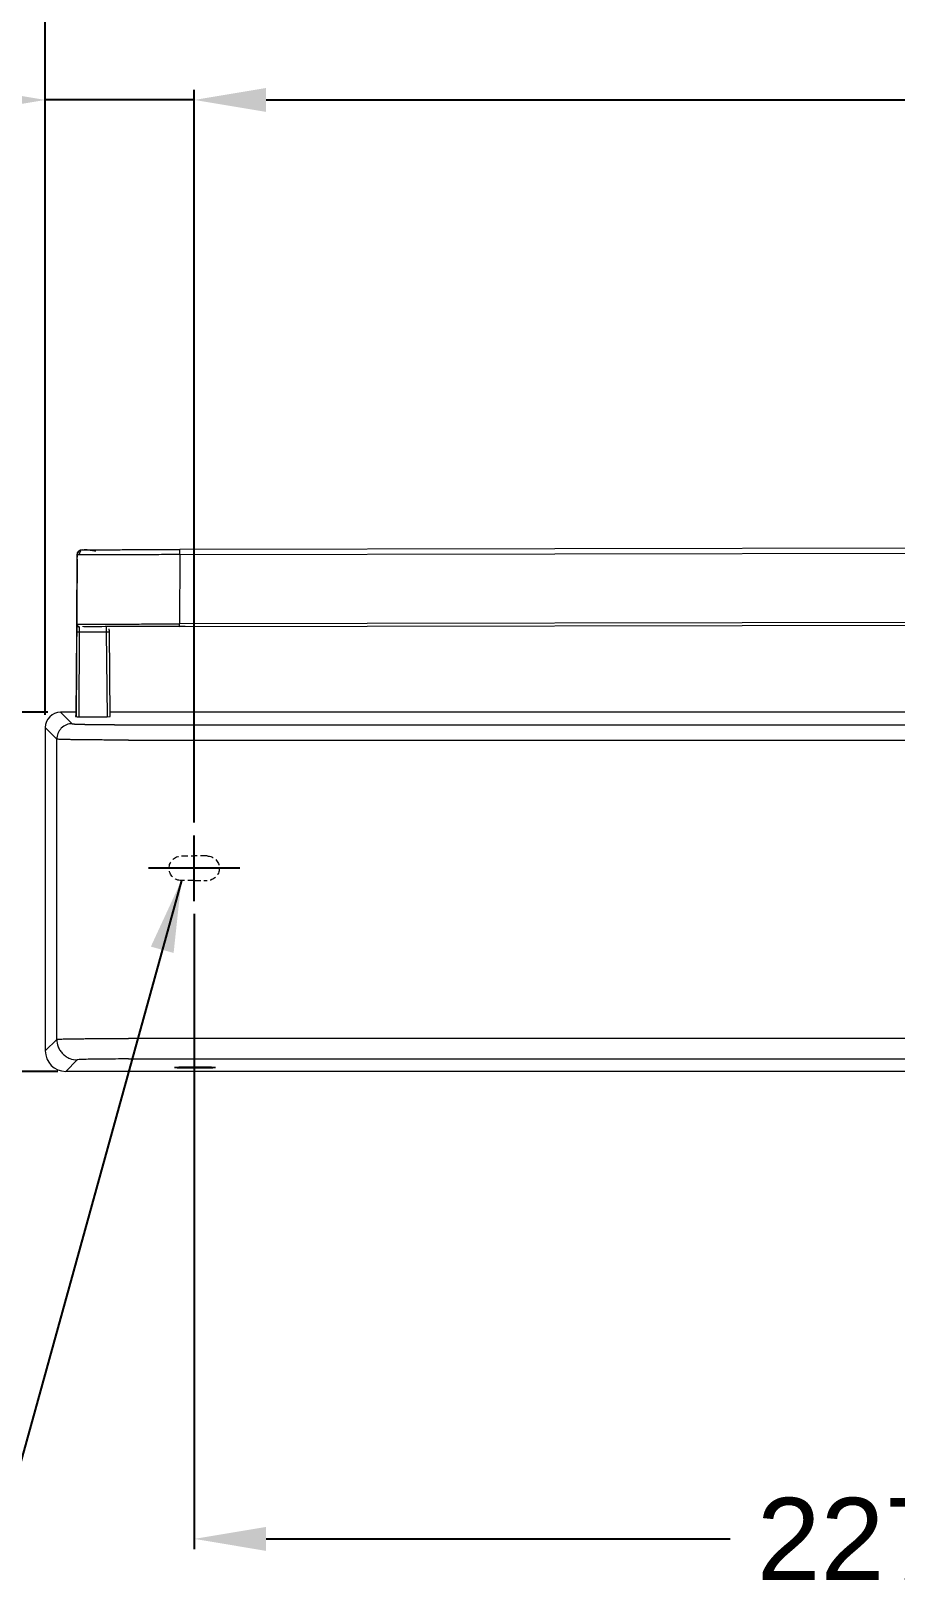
# Model space of a CAD drawing. Header units: millimetres. Extents: x 13235 to 13829, y -4257 to -3417.
# Drawn here: x 13347.8 to 13389.9, y -3982.6 to -3906.6 of the extents above; entities that cross this region are included whole.
import ezdxf

# ---------------------------------------------------------------- set-up
doc = ezdxf.new("R2010")
doc.units = ezdxf.units.MM
doc.header["$LTSCALE"] = 0.1
for name, pattern in [('CENTER2', [28.575, 19.05, -3.175, 3.175, -3.175]), ('HIDDEN2', [4.7625, 3.175, -1.5875]), ('HIDDENX2', [19.05, 12.7, -6.35])]:
    doc.linetypes.add(name, pattern=pattern)
doc.layers.get('0').update_dxf_attribs({"lineweight": 15})
doc.layers.add('DIM', color=3, linetype='Continuous', lineweight=9)
doc.layers.add('HIDDEN', color=8, linetype='HIDDENX2')
doc.styles.add('ARIAL', font='arial.ttf')
doc.dimstyles.new('사본 ISO-25', dxfattribs={"dimtxt": 4, "dimasz": 3.5, "dimexe": 0.5, "dimexo": 0.625, "dimgap": 1.5, "dimtad": 1, "dimtih": 1, "dimtoh": 1, "dimdec": 1, "dimlfac": 4, "dimdsep": 46, "dimtxsty": 'ARIAL', "dimcen": 0, "dimclrd": 3, "dimclre": 3, "dimclrt": 3, "dimadec": 1, "dimazin": 0, "dimtfac": 1, "dimtdec": 1, "dimtmove": 0, "dimatfit": 3, "dimfxl": 1.25, "dimtfill": 1, "dimarcsym": 0})

# ---------------------------------------------------------------- blocks, each defined once
blk = doc.blocks.new('*D92')
at = {"layer": 'Defpoints', "color": 0, "transparency": 16777216}
for p in [(13476.948, -3897.53), (13476.948, -3930.422), (13348.468, -3940.48)]:
    blk.add_point(p, dxfattribs=at)
at = {"layer": 'DIM', "color": 3, "lineweight": -2, "transparency": 16777216}
for p, q in [((13348.468, -3939.855), (13348.468, -3897.03)), ((13351.968, -3897.53), (13406.798, -3897.53)), ((13473.448, -3897.53), (13418.619, -3897.53)), ((13476.948, -3929.797), (13476.948, -3897.03))]:
    blk.add_line(p, q, dxfattribs=at)
at = {"layer": 'DIM', "color": 3, "transparency": 16777216}
for points in [[(13351.968, -3896.947), (13351.968, -3898.113), (13348.468, -3897.53)], [(13473.448, -3896.947), (13473.448, -3898.113), (13476.948, -3897.53)]]:
    blk.add_solid(points, dxfattribs=at)
at = {"layer": 'DIM', "color": 3, "transparency": 16777216, "insert": (13412.708, -3897.53), "char_height": 4, "attachment_point": 5, "style": 'ARIAL', "bg_fill": 3, "box_fill_scale": 1.1, "bg_fill_color": 256, "bg_fill_true_color": 13158600, "bg_fill_transparency": 0}
blk.add_mtext('514', dxfattribs=at)
blk = doc.blocks.new('*D93')
at = {"layer": 'Defpoints', "color": 0, "transparency": 16777216}
for p in [(13472.74, -3909.901), (13472.74, -3940.735), (13355.727, -3945.735)]:
    blk.add_point(p, dxfattribs=at)
at = {"layer": 'DIM', "color": 3, "lineweight": -2, "transparency": 16777216}
for p, q in [((13355.727, -3945.11), (13355.727, -3909.401)), ((13472.74, -3940.11), (13472.74, -3909.401)), ((13359.227, -3909.901), (13408.231, -3909.901)), ((13469.24, -3909.901), (13420.237, -3909.901))]:
    blk.add_line(p, q, dxfattribs=at)
at = {"layer": 'DIM', "color": 3, "transparency": 16777216}
for points in [[(13359.227, -3909.318), (13359.227, -3910.484), (13355.727, -3909.901)], [(13469.24, -3909.318), (13469.24, -3910.484), (13472.74, -3909.901)]]:
    blk.add_solid(points, dxfattribs=at)
at = {"layer": 'DIM', "color": 3, "transparency": 16777216, "insert": (13414.234, -3909.901), "char_height": 4, "attachment_point": 5, "style": 'ARIAL', "bg_fill": 3, "box_fill_scale": 1.1, "bg_fill_color": 256, "bg_fill_true_color": 13158600, "bg_fill_transparency": 0}
blk.add_mtext('468', dxfattribs=at)
blk = doc.blocks.new('*D99')
at = {"layer": 'Defpoints', "color": 0, "transparency": 16777216}
for p in [(13355.727, -3948.933), (13412.66, -3950.121), (13355.727, -3980.008)]:
    blk.add_point(p, dxfattribs=at)
at = {"layer": 'DIM', "color": 3, "lineweight": -2, "transparency": 16777216}
for p, q in [((13355.727, -3949.558), (13355.727, -3980.508)), ((13412.66, -3950.746), (13412.66, -3980.508)), ((13359.227, -3980.008), (13381.846, -3980.008)), ((13409.16, -3980.008), (13398.412, -3980.008))]:
    blk.add_line(p, q, dxfattribs=at)
at = {"layer": 'DIM', "color": 3, "transparency": 16777216}
for points in [[(13359.227, -3979.425), (13359.227, -3980.592), (13355.727, -3980.008)], [(13409.16, -3979.425), (13409.16, -3980.592), (13412.66, -3980.008)]]:
    blk.add_solid(points, dxfattribs=at)
at = {"layer": 'DIM', "color": 3, "transparency": 16777216, "insert": (13390.129, -3980.008), "char_height": 4, "attachment_point": 5, "style": 'ARIAL', "bg_fill": 3, "box_fill_scale": 1.1, "bg_fill_color": 256, "bg_fill_true_color": 13158600, "bg_fill_transparency": 0}
blk.add_mtext('227.7', dxfattribs=at)
blk = doc.blocks.new('*D100')
at = {"layer": 'Defpoints', "color": 0, "transparency": 16777216}
for p in [(13323.937, -3939.731), (13349.218, -3939.731), (13349.714, -3957.231)]:
    blk.add_point(p, dxfattribs=at)
at = {"layer": 'DIM', "color": 3, "lineweight": -2, "transparency": 16777216}
for p, q in [((13323.937, -3936.231), (13323.937, -3932.731)), ((13348.593, -3939.731), (13323.437, -3939.731)), ((13323.937, -3939.731), (13323.937, -3943.231)), ((13323.937, -3943.231), (13323.937, -3944.938)), ((13323.937, -3953.731), (13323.937, -3952.023)), ((13323.937, -3957.231), (13323.937, -3953.731)), ((13349.089, -3957.231), (13323.437, -3957.231)), ((13323.937, -3960.731), (13323.937, -3964.231))]:
    blk.add_line(p, q, dxfattribs=at)
at = {"layer": 'DIM', "color": 3, "transparency": 16777216}
for points in [[(13323.354, -3936.231), (13324.521, -3936.231), (13323.937, -3939.731)], [(13323.354, -3960.731), (13324.521, -3960.731), (13323.937, -3957.231)]]:
    blk.add_solid(points, dxfattribs=at)
at = {"layer": 'DIM', "color": 3, "transparency": 16777216, "insert": (13323.937, -3948.481), "char_height": 4, "attachment_point": 5, "style": 'ARIAL', "bg_fill": 3, "box_fill_scale": 1.1, "bg_fill_color": 256, "bg_fill_true_color": 13158600, "bg_fill_transparency": 0}
blk.add_mtext('70', dxfattribs=at)
blk = doc.blocks.new('*D107')
at = {"layer": 'Defpoints', "color": 0, "transparency": 16777216}
for p in [(13348.468, -3909.901), (13348.468, -3940.48), (13355.727, -3945.735)]:
    blk.add_point(p, dxfattribs=at)
at = {"layer": 'DIM', "color": 3, "lineweight": -2, "transparency": 16777216}
for p, q in [((13348.468, -3939.855), (13348.468, -3909.401)), ((13355.727, -3945.11), (13355.727, -3909.401)), ((13344.968, -3909.901), (13341.468, -3909.901)), ((13355.727, -3909.901), (13348.468, -3909.901)), ((13359.227, -3909.901), (13362.727, -3909.901))]:
    blk.add_line(p, q, dxfattribs=at)
at = {"layer": 'DIM', "color": 3, "transparency": 16777216}
for points in [[(13344.968, -3909.318), (13344.968, -3910.484), (13348.468, -3909.901)], [(13359.227, -3909.318), (13359.227, -3910.484), (13355.727, -3909.901)]]:
    blk.add_solid(points, dxfattribs=at)
at = {"layer": 'DIM', "color": 3, "transparency": 16777216, "insert": (13337.065, -3909.901), "char_height": 4, "attachment_point": 5, "style": 'ARIAL', "bg_fill": 3, "box_fill_scale": 1.1, "bg_fill_color": 256, "bg_fill_true_color": 13158600, "bg_fill_transparency": 0}
blk.add_mtext('29', dxfattribs=at)

msp = doc.modelspace()

# ---------------------------------------------------------------- linework, layer by layer
at = {"linetype": 'Continuous', "lineweight": 18}
for p, q in [((13350.275, -3931.816), (13350.275, -3931.816)), ((13350.275, -3931.816), (13350.275, -3931.816)), ((13429.84, -3931.66), (13355.025, -3931.806)), ((13350.003, -3935.44), (13350.026, -3932.064)), ((13350.026, -3932.064), (13350.026, -3932.064)), ((13350.026, -3932.064), (13350.026, -3932.064)), ((13350.007, -3934.766), (13349.972, -3939.948)), ((13350.003, -3935.44), (13350.003, -3935.44)), ((13350.128, -3935.566), (13350.128, -3935.566)), ((13350.128, -3935.566), (13350.128, -3935.566)), ((13350.324, -3935.566), (13350.324, -3935.54)), ((13351.073, -3935.564), (13350.502, -3935.565)), ((13355.003, -3935.556), (13355.002, -3935.43)), ((13355.003, -3935.556), (13428.325, -3935.413)), ((13349.972, -3939.948), (13350, -3935.809)), ((13351.576, -3935.805), (13351.62, -3939.947)), ((13349.975, -3939.731), (13349.218, -3939.731)), ((13349.975, -3939.731), (13349.218, -3939.731)), ((13349.935, -3939.886), (13349.935, -3939.946)), ((13349.935, -3939.886), (13349.935, -3939.946)), ((13350.085, -3939.949), (13351.485, -3939.949)), ((13350.085, -3939.949), (13351.485, -3939.949)), ((13422.665, -3939.731), (13351.618, -3939.731)), ((13422.665, -3939.731), (13351.618, -3939.731)), ((13351.635, -3939.946), (13351.635, -3939.886)), ((13351.635, -3939.946), (13351.635, -3939.886)), ((13348.468, -3940.48), (13348.468, -3956.231)), ((13348.468, -3940.48), (13348.468, -3956.231))]:
    msp.add_line(p, q, dxfattribs=at)
at = {"linetype": 'Continuous', "lineweight": 13}
for p, q in [((13355.025, -3932.054), (13355.025, -3931.806)), ((13355.025, -3932.054), (13355.002, -3935.43)), ((13355.025, -3932.054), (13429.738, -3931.908)), ((13350.003, -3935.44), (13350.003, -3935.44)), ((13428.389, -3935.287), (13355.002, -3935.43)), ((13350.125, -3935.812), (13350.097, -3939.949)), ((13350.125, -3935.812), (13351.451, -3935.809)), ((13351.495, -3939.949), (13351.451, -3935.809)), ((13349.218, -3939.731), (13349.78, -3940.292)), ((13349.218, -3939.731), (13349.78, -3940.292)), ((13349.03, -3941.042), (13348.468, -3940.48)), ((13349.03, -3941.042), (13348.468, -3940.48)), ((13352.53, -3940.339), (13423.274, -3940.339)), ((13352.53, -3940.339), (13423.274, -3940.339)), ((13349.03, -3955.669), (13349.03, -3941.042)), ((13349.03, -3955.669), (13349.03, -3941.042)), ((13352.53, -3941.089), (13423.274, -3941.09)), ((13352.53, -3941.089), (13423.274, -3941.09)), ((13348.468, -3956.231), (13349.03, -3955.669)), ((13348.468, -3956.231), (13349.03, -3955.669)), ((13472.889, -3955.626), (13352.53, -3955.626)), ((13472.889, -3955.626), (13352.53, -3955.626)), ((13350.03, -3956.669), (13349.468, -3957.231)), ((13350.03, -3956.669), (13349.468, -3957.231)), ((13352.53, -3956.626), (13472.889, -3956.626)), ((13437.776, -3957.231), (13349.468, -3957.231)), ((13355.769, -3957.025), (13355.769, -3957.06)), ((13355.769, -3957.025), (13355.769, -3957.06))]:
    msp.add_line(p, q, dxfattribs=at)
at = {"color": 8, "linetype": 'HIDDEN2', "lineweight": 18, "extrusion": (0, 0, -1)}
for p, q in [((13355.102, -3946.735), (13355.727, -3946.735)), ((13356.352, -3946.735), (13355.727, -3946.735)), ((13355.727, -3947.933), (13355.102, -3947.933)), ((13355.727, -3947.933), (13356.352, -3947.933))]:
    msp.add_line(p, q, dxfattribs=at)
at = {"linetype": 'Continuous', "lineweight": 13}
for centre, radius, start, end in [((13350.276, -3932.066), 0.25, 90.11287, 179.61183), ((13350.128, -3935.441), 0.125, 179.61184, 270.10999)]:
    msp.add_arc(centre, radius, start, end, dxfattribs=at)
at = {"linetype": 'Continuous', "lineweight": 18, "extrusion": (0, 0, -1)}
for centre, radius, start, end in [((-13350.276, -3932.066), 0.25, 0.38818, 89.88831), ((-13350.276, -3932.066), 0.25, 0.38866, 68.06569), ((-13350.128, -3935.441), 0.125, 269.88802, 0.38818)]:
    msp.add_arc(centre, radius, start, end, dxfattribs=at)
at = {"linetype": 'Continuous', "lineweight": 13, "extrusion": (0, 0, -1)}
msp.add_arc((-13350.128, -3935.441), 0.125, 269.88813, 0.38818, dxfattribs=at)
at = {"color": 8, "linetype": 'HIDDEN2', "lineweight": 18, "extrusion": (0, 0, -1)}
for centre, start, end in [((-13355.102, -3947.334), 0, 90), ((-13356.352, -3947.334), 90, 180), ((-13355.102, -3947.334), 270, 0), ((-13356.352, -3947.334), 180, 270)]:
    msp.add_arc(centre, 0.599, start, end, dxfattribs=at)
at = {"linetype": 'Continuous', "lineweight": 18}
for centre, major_axis, ratio, start_param, end_param in [((13350.125, -3935.809), (-0.125, 0.001), 0.017452, 0, 1.570907), ((13349.219, -3940.481), (0.53, -0.53), 0.999695, 2.356347, 3.926839), ((13349.219, -3940.481), (0.53, -0.53), 0.999695, 2.356347, 3.926839), ((13350.21, -3939.886), (0.275, 0), 0.017455, 2.615257, 3.141356), ((13350.21, -3939.886), (0.275, 0), 0.017455, 2.615257, 3.141356), ((13350.085, -3939.946), (0.15, 0), 0.017455, 3.141505, 4.712386), ((13350.085, -3939.946), (0.15, 0), 0.017455, 3.141505, 4.712386), ((13351.485, -3939.946), (0.15, 0), 0.017455, 4.712472, 6.283185), ((13351.485, -3939.946), (0.15, 0), 0.017455, 4.712472, 6.283185), ((13351.36, -3939.886), (0.275, 0), 0.017455, 0.000231, 0.340399), ((13351.36, -3939.886), (0.275, 0), 0.017455, 0.000231, 0.340399)]:
    msp.add_ellipse(centre, major_axis=major_axis, ratio=ratio, start_param=start_param, end_param=end_param, dxfattribs=at)
at = {"linetype": 'Continuous', "lineweight": 13}
for centre, major_axis, ratio, start_param, end_param in [((13351.451, -3935.807), (-0.125, -0.001), 0.017452, 1.570644, 3.141441), ((13349.469, -3956.23), (0.707, 0.707), 0.999695, 2.356347, 3.926839), ((13349.469, -3956.23), (0.707, 0.707), 0.999695, 2.356347, 3.926839), ((13355.769, -3957.043), (1, 0), 0.017452, 1.570796, 4.712389), ((13355.769, -3957.043), (1, 0), 0.017452, 1.570796, 4.712389), ((13355.769, -3957.043), (1, 0), 0.017452, 4.712389, 7.853982), ((13355.769, -3957.043), (1, 0), 0.017452, 4.712389, 7.853982)]:
    msp.add_ellipse(centre, major_axis=major_axis, ratio=ratio, start_param=start_param, end_param=end_param, dxfattribs=at)
at = {"linetype": 'Continuous', "lineweight": 18}
for points, degree, knots in [([(13350.275, -3931.816), (13350.275, -3931.816), (13350.33, -3931.816), (13350.584, -3931.815), (13351.025, -3931.814), (13351.642, -3931.813), (13352.402, -3931.811), (13353.254, -3931.81), (13354.139, -3931.808), (13354.736, -3931.807), (13355.025, -3931.806)], 3, [0, 0, 0, 0, 0.116344, 0.239925, 0.368608, 0.5, 0.631392, 0.760075, 0.883656, 1, 1, 1, 1]), ([(13350.024, -3932.279), (13350.024, -3932.341), (13350.023, -3932.504), (13350.02, -3932.84), (13350.017, -3933.271), (13350.014, -3933.755), (13350.011, -3934.26), (13350.008, -3934.6), (13350.007, -3934.766)], 3, [0, 0, 0, 0, 0.151846, 0.328286, 0.504708, 0.67756, 0.843699, 1, 1, 1, 1]), ([(13350.026, -3932.064), (13350.026, -3932.064), (13350.025, -3932.089), (13350.025, -3932.153), (13350.025, -3932.184)], 3, [0, 0, 0, 0, 0.611731, 1, 1, 1, 1]), ([(13350.195, -3931.887), (13350.183, -3931.899), (13350.162, -3931.926), (13350.138, -3931.97), (13350.125, -3932.017), (13350.122, -3932.048), (13350.122, -3932.063)], 3, [0, 0, 0, 0, 0.262513, 0.51971, 0.766776, 1, 1, 1, 1]), ([(13350, -3935.809), (13350, -3935.762), (13350.001, -3935.691), (13350.002, -3935.605), (13350.002, -3935.546), (13350.002, -3935.498), (13350.002, -3935.464), (13350.003, -3935.444), (13350.003, -3935.44), (13350.003, -3935.44)], 3, [0, 0, 0, 0, 0.23983, 0.368533, 0.499848, 0.631203, 0.760019, 0.883987, 1, 1, 1, 1]), ([(13350.003, -3935.44), (13350.003, -3935.44), (13350.012, -3935.44), (13350.047, -3935.44), (13350.073, -3935.44), (13350.141, -3935.44), (13350.183, -3935.439), (13350.283, -3935.439), (13350.34, -3935.439), (13350.468, -3935.439), (13350.54, -3935.439), (13350.695, -3935.438), (13350.778, -3935.438), (13350.957, -3935.438), (13351.052, -3935.438), (13351.253, -3935.437), (13351.358, -3935.437), (13351.576, -3935.437), (13351.692, -3935.436), (13351.933, -3935.436), (13352.06, -3935.436), (13352.323, -3935.435), (13352.46, -3935.435), (13352.743, -3935.434), (13352.889, -3935.434), (13353.19, -3935.433), (13353.345, -3935.433), (13353.661, -3935.433), (13353.823, -3935.432), (13354.152, -3935.432), (13354.32, -3935.431), (13354.658, -3935.431), (13354.83, -3935.431), (13355.002, -3935.43)], 3, [0, 0, 0, 0, 0.0625, 0.0625, 0.125, 0.125, 0.1875, 0.1875, 0.25, 0.25, 0.3125, 0.3125, 0.375, 0.375, 0.4375, 0.4375, 0.5, 0.5, 0.5625, 0.5625, 0.625, 0.625, 0.6875, 0.6875, 0.75, 0.75, 0.8125, 0.8125, 0.875, 0.875, 0.9375, 0.9375, 1, 1, 1, 1]), ([(13350.027, -3935.439), (13350.027, -3935.447), (13350.028, -3935.463), (13350.034, -3935.486), (13350.046, -3935.509), (13350.057, -3935.523), (13350.063, -3935.529)], 3, [0, 0, 0, 0, 0.23245, 0.479316, 0.736823, 1, 1, 1, 1]), ([(13350.129, -3935.585), (13350.121, -3935.585), (13350.105, -3935.584), (13350.081, -3935.577), (13350.059, -3935.567), (13350.045, -3935.556), (13350.039, -3935.551)], 3, [0, 0, 0, 0, 0.232483, 0.479356, 0.736849, 1, 1, 1, 1]), ([(13355.003, -3935.556), (13354.707, -3935.557), (13354.095, -3935.558), (13353.186, -3935.56), (13352.311, -3935.562), (13351.531, -3935.563), (13350.898, -3935.564), (13350.531, -3935.565), (13350.379, -3935.565), (13350.341, -3935.566)], 3, [0, 0, 0, 0, 0.142774, 0.29554, 0.45463, 0.616475, 0.778321, 0.937411, 1, 1, 1, 1]), ([(13355.292, -3935.556), (13355.219, -3935.556), (13355.123, -3935.556), (13355.026, -3935.556), (13355.003, -3935.556)], 3, [0, 0, 0, 0, 0.757573, 1, 1, 1, 1]), ([(13351.574, -3935.665), (13351.574, -3935.676), (13351.575, -3935.721), (13351.575, -3935.769), (13351.576, -3935.805)], 3, [0, 0, 0, 0, 0.247621, 1, 1, 1, 1]), ([(13349.78, -3940.292), (13349.778, -3940.296), (13349.849, -3940.302), (13349.876, -3940.304), (13349.91, -3940.306), (13349.956, -3940.309), (13349.986, -3940.31), (13350.06, -3940.313), (13350.108, -3940.314), (13350.175, -3940.316), (13350.257, -3940.318), (13350.327, -3940.32), (13350.398, -3940.322), (13350.45, -3940.323), (13350.495, -3940.324), (13350.542, -3940.325), (13350.637, -3940.327), (13350.69, -3940.327), (13350.741, -3940.328), (13350.807, -3940.329), (13350.907, -3940.33), (13351.024, -3940.331), (13351.141, -3940.333), (13351.254, -3940.334), (13351.344, -3940.335), (13351.426, -3940.335), (13351.507, -3940.336), (13351.589, -3940.337), (13351.709, -3940.337), (13351.84, -3940.338), (13351.946, -3940.338), (13352.077, -3940.339), (13352.335, -3940.34), (13352.53, -3940.339)], 2, [0, 0, 0, 0.125, 0.1875, 0.1875, 0.25, 0.25, 0.285714, 0.321429, 0.321429, 0.375, 0.375, 0.425, 0.425, 0.4625, 0.4625, 0.5, 0.535714, 0.535714, 0.571429, 0.571429, 0.625, 0.625, 0.675, 0.675, 0.7125, 0.7125, 0.75, 0.75, 0.8125, 0.8125, 0.875, 0.875, 1, 1, 1]), ([(13349.78, -3940.292), (13349.778, -3940.296), (13349.849, -3940.302), (13349.876, -3940.304), (13349.91, -3940.306), (13349.956, -3940.309), (13349.986, -3940.31), (13350.06, -3940.313), (13350.108, -3940.314), (13350.175, -3940.316), (13350.257, -3940.318), (13350.327, -3940.32), (13350.398, -3940.322), (13350.45, -3940.323), (13350.495, -3940.324), (13350.542, -3940.325), (13350.637, -3940.327), (13350.69, -3940.327), (13350.741, -3940.328), (13350.807, -3940.329), (13350.907, -3940.33), (13351.024, -3940.331), (13351.141, -3940.333), (13351.254, -3940.334), (13351.344, -3940.335), (13351.426, -3940.335), (13351.507, -3940.336), (13351.589, -3940.337), (13351.709, -3940.337), (13351.84, -3940.338), (13351.946, -3940.338), (13352.077, -3940.339), (13352.335, -3940.34), (13352.53, -3940.339)], 2, [0, 0, 0, 0.125, 0.1875, 0.1875, 0.25, 0.25, 0.285714, 0.321429, 0.321429, 0.375, 0.375, 0.425, 0.425, 0.4625, 0.4625, 0.5, 0.535714, 0.535714, 0.571429, 0.571429, 0.625, 0.625, 0.675, 0.675, 0.7125, 0.7125, 0.75, 0.75, 0.8125, 0.8125, 0.875, 0.875, 1, 1, 1])]:
    msp.add_open_spline(points, degree=degree, knots=knots, dxfattribs=at)
for points in [[(13350.926, -3931.886), (13350.462, -3931.814), (13350.368, -3931.815)], [(13350.184, -3931.833), (13350.152, -3931.847), (13350.168, -3931.867)]]:
    msp.add_open_spline(points, degree=2, dxfattribs=at)
at = {"linetype": 'Continuous', "lineweight": 13}
for points, knots in [([(13355.025, -3932.054), (13354.853, -3932.054), (13354.681, -3932.055), (13354.342, -3932.055), (13354.175, -3932.055), (13353.846, -3932.056), (13353.684, -3932.056), (13353.368, -3932.057), (13353.213, -3932.057), (13352.912, -3932.058), (13352.766, -3932.058), (13352.483, -3932.058), (13352.346, -3932.059), (13352.083, -3932.059), (13351.956, -3932.059), (13351.715, -3932.06), (13351.599, -3932.06), (13351.381, -3932.06), (13351.275, -3932.061), (13351.075, -3932.061), (13350.98, -3932.061), (13350.801, -3932.062), (13350.717, -3932.062), (13350.562, -3932.062), (13350.491, -3932.062), (13350.363, -3932.063), (13350.305, -3932.063), (13350.206, -3932.063), (13350.164, -3932.063), (13350.096, -3932.063), (13350.069, -3932.064), (13350.034, -3932.064), (13350.026, -3932.064), (13350.026, -3932.064)], [0, 0, 0, 0, 0.0625, 0.0625, 0.125, 0.125, 0.1875, 0.1875, 0.25, 0.25, 0.3125, 0.3125, 0.375, 0.375, 0.4375, 0.4375, 0.5, 0.5, 0.5625, 0.5625, 0.625, 0.625, 0.6875, 0.6875, 0.75, 0.75, 0.8125, 0.8125, 0.875, 0.875, 0.9375, 0.9375, 1, 1, 1, 1]), ([(13350.128, -3935.566), (13350.128, -3935.566), (13350.128, -3935.566), (13350.128, -3935.566), (13350.128, -3935.566), (13350.128, -3935.566), (13350.128, -3935.567), (13350.128, -3935.567), (13350.128, -3935.567), (13350.128, -3935.568), (13350.128, -3935.568), (13350.128, -3935.569), (13350.128, -3935.57), (13350.128, -3935.571), (13350.128, -3935.571), (13350.128, -3935.572), (13350.128, -3935.573), (13350.128, -3935.574), (13350.128, -3935.576), (13350.128, -3935.577), (13350.128, -3935.578), (13350.128, -3935.58), (13350.128, -3935.581), (13350.128, -3935.583), (13350.128, -3935.585), (13350.128, -3935.586), (13350.128, -3935.588), (13350.128, -3935.59), (13350.128, -3935.592), (13350.128, -3935.595), (13350.127, -3935.597), (13350.127, -3935.599), (13350.127, -3935.602), (13350.127, -3935.604), (13350.127, -3935.607), (13350.127, -3935.61), (13350.127, -3935.613), (13350.127, -3935.616), (13350.127, -3935.619), (13350.127, -3935.622), (13350.127, -3935.625), (13350.127, -3935.629), (13350.127, -3935.632), (13350.127, -3935.636), (13350.127, -3935.64), (13350.127, -3935.644), (13350.127, -3935.648), (13350.127, -3935.652), (13350.127, -3935.656), (13350.127, -3935.66), (13350.127, -3935.665), (13350.127, -3935.669), (13350.127, -3935.674), (13350.127, -3935.679), (13350.127, -3935.683), (13350.126, -3935.688), (13350.126, -3935.693), (13350.126, -3935.699), (13350.126, -3935.704), (13350.126, -3935.709), (13350.126, -3935.714), (13350.126, -3935.72), (13350.126, -3935.726), (13350.126, -3935.731), (13350.126, -3935.737), (13350.126, -3935.743), (13350.126, -3935.749), (13350.126, -3935.755), (13350.126, -3935.761), (13350.126, -3935.767), (13350.126, -3935.773), (13350.126, -3935.779), (13350.125, -3935.786), (13350.125, -3935.792), (13350.125, -3935.799), (13350.125, -3935.805), (13350.125, -3935.809), (13350.125, -3935.812)], [0, 0, 0, 0, 0.009842, 0.019778, 0.029809, 0.039934, 0.050153, 0.060467, 0.070875, 0.081377, 0.091974, 0.102665, 0.11345, 0.12433, 0.135304, 0.146373, 0.157536, 0.168793, 0.180144, 0.19159, 0.203131, 0.214765, 0.226494, 0.238318, 0.250236, 0.262248, 0.274354, 0.286555, 0.29885, 0.31124, 0.323724, 0.336302, 0.348975, 0.361742, 0.374603, 0.387559, 0.400609, 0.413754, 0.426993, 0.440326, 0.453754, 0.467276, 0.480892, 0.494603, 0.508408, 0.522307, 0.536301, 0.550389, 0.564572, 0.578849, 0.59322, 0.607686, 0.622246, 0.636901, 0.651649, 0.666493, 0.68143, 0.696462, 0.711588, 0.726809, 0.742124, 0.757534, 0.773037, 0.788636, 0.804328, 0.820115, 0.835996, 0.851972, 0.868042, 0.884207, 0.900465, 0.916818, 0.933266, 0.949808, 0.966444, 0.983175, 1, 1, 1, 1]), ([(13351.451, -3935.809), (13351.451, -3935.808), (13351.451, -3935.805), (13351.45, -3935.801), (13351.45, -3935.797), (13351.45, -3935.793), (13351.45, -3935.789), (13351.45, -3935.785), (13351.45, -3935.781), (13351.45, -3935.777), (13351.45, -3935.773), (13351.45, -3935.769), (13351.45, -3935.765), (13351.45, -3935.761), (13351.45, -3935.757), (13351.45, -3935.753), (13351.45, -3935.749), (13351.45, -3935.746), (13351.45, -3935.742), (13351.45, -3935.738), (13351.45, -3935.735), (13351.449, -3935.731), (13351.449, -3935.727), (13351.449, -3935.724), (13351.449, -3935.72), (13351.449, -3935.717), (13351.449, -3935.713), (13351.449, -3935.71), (13351.449, -3935.706), (13351.449, -3935.703), (13351.449, -3935.7), (13351.449, -3935.696), (13351.449, -3935.693), (13351.449, -3935.69), (13351.449, -3935.687), (13351.449, -3935.684), (13351.449, -3935.681), (13351.449, -3935.678), (13351.449, -3935.675), (13351.449, -3935.672), (13351.449, -3935.669), (13351.449, -3935.666), (13351.448, -3935.663), (13351.448, -3935.66), (13351.448, -3935.657), (13351.448, -3935.655), (13351.448, -3935.652), (13351.448, -3935.649), (13351.448, -3935.647), (13351.448, -3935.644), (13351.448, -3935.642), (13351.448, -3935.639), (13351.448, -3935.637), (13351.448, -3935.634), (13351.448, -3935.632), (13351.448, -3935.63), (13351.448, -3935.628), (13351.448, -3935.625), (13351.448, -3935.623), (13351.448, -3935.621), (13351.448, -3935.619), (13351.448, -3935.617), (13351.448, -3935.615), (13351.448, -3935.613), (13351.448, -3935.611), (13351.448, -3935.609), (13351.448, -3935.607), (13351.448, -3935.606), (13351.448, -3935.604), (13351.448, -3935.602), (13351.448, -3935.601), (13351.448, -3935.599), (13351.448, -3935.597), (13351.447, -3935.596), (13351.447, -3935.594), (13351.447, -3935.593), (13351.447, -3935.591), (13351.447, -3935.59), (13351.447, -3935.589), (13351.447, -3935.587), (13351.447, -3935.586), (13351.447, -3935.585), (13351.447, -3935.584), (13351.447, -3935.583), (13351.447, -3935.582), (13351.447, -3935.582)], [0, 0, 0, 0, 0.014105, 0.02816, 0.042165, 0.05612, 0.070026, 0.083881, 0.097687, 0.111443, 0.12515, 0.138806, 0.152413, 0.16597, 0.179477, 0.192934, 0.206342, 0.219699, 0.233007, 0.246265, 0.259474, 0.272632, 0.285741, 0.298799, 0.311808, 0.324768, 0.337677, 0.350537, 0.363347, 0.376107, 0.388817, 0.401477, 0.414088, 0.426648, 0.439159, 0.451621, 0.464032, 0.476394, 0.488705, 0.500967, 0.513179, 0.525342, 0.537454, 0.549517, 0.56153, 0.573493, 0.585406, 0.59727, 0.609084, 0.620847, 0.632562, 0.644226, 0.65584, 0.667405, 0.67892, 0.690385, 0.7018, 0.713166, 0.724482, 0.735747, 0.746963, 0.75813, 0.769246, 0.780313, 0.79133, 0.802297, 0.813214, 0.824082, 0.834899, 0.845667, 0.856385, 0.867053, 0.877672, 0.88824, 0.898759, 0.909228, 0.919648, 0.930017, 0.940337, 0.950607, 0.960827, 0.970997, 0.981117, 0.991188, 1, 1, 1, 1]), ([(13349.78, -3940.292), (13349.692, -3940.292), (13349.501, -3940.324), (13349.279, -3940.467), (13349.148, -3940.629), (13349.055, -3940.811), (13349.03, -3940.954), (13349.03, -3941.042)], [0, 0, 0, 0, 0.249673, 0.499782, 0.624837, 0.749891, 1, 1, 1, 1]), ([(13349.78, -3940.292), (13349.692, -3940.292), (13349.501, -3940.324), (13349.279, -3940.467), (13349.148, -3940.629), (13349.055, -3940.811), (13349.03, -3940.954), (13349.03, -3941.042)], [0, 0, 0, 0, 0.249673, 0.499782, 0.624837, 0.749891, 1, 1, 1, 1]), ([(13352.53, -3941.089), (13352.446, -3941.089), (13352.361, -3941.089), (13352.188, -3941.089), (13352.1, -3941.089), (13351.92, -3941.088), (13351.829, -3941.088), (13351.645, -3941.087), (13351.552, -3941.087), (13351.365, -3941.086), (13351.271, -3941.085), (13351.083, -3941.084), (13350.989, -3941.083), (13350.802, -3941.082), (13350.709, -3941.081), (13350.525, -3941.079), (13350.435, -3941.079), (13350.258, -3941.077), (13350.171, -3941.076), (13350.003, -3941.073), (13349.922, -3941.072), (13349.767, -3941.07), (13349.694, -3941.068), (13349.555, -3941.066), (13349.49, -3941.064), (13349.371, -3941.061), (13349.316, -3941.06), (13349.221, -3941.057), (13349.179, -3941.055), (13349.11, -3941.052), (13349.083, -3941.05), (13349.044, -3941.046), (13349.033, -3941.044), (13349.03, -3941.042)], [0, 0, 0, 0, 0.0625, 0.0625, 0.125, 0.125, 0.1875, 0.1875, 0.25, 0.25, 0.3125, 0.3125, 0.375, 0.375, 0.4375, 0.4375, 0.5, 0.5, 0.5625, 0.5625, 0.625, 0.625, 0.6875, 0.6875, 0.75, 0.75, 0.8125, 0.8125, 0.875, 0.875, 0.9375, 0.9375, 1, 1, 1, 1]), ([(13352.53, -3941.089), (13352.446, -3941.089), (13352.361, -3941.089), (13352.188, -3941.089), (13352.1, -3941.089), (13351.92, -3941.088), (13351.829, -3941.088), (13351.645, -3941.087), (13351.552, -3941.087), (13351.365, -3941.086), (13351.271, -3941.085), (13351.083, -3941.084), (13350.989, -3941.083), (13350.802, -3941.082), (13350.709, -3941.081), (13350.525, -3941.079), (13350.435, -3941.079), (13350.258, -3941.077), (13350.171, -3941.076), (13350.003, -3941.073), (13349.922, -3941.072), (13349.767, -3941.07), (13349.694, -3941.068), (13349.555, -3941.066), (13349.49, -3941.064), (13349.371, -3941.061), (13349.316, -3941.06), (13349.221, -3941.057), (13349.179, -3941.055), (13349.11, -3941.052), (13349.083, -3941.05), (13349.044, -3941.046), (13349.033, -3941.044), (13349.03, -3941.042)], [0, 0, 0, 0, 0.0625, 0.0625, 0.125, 0.125, 0.1875, 0.1875, 0.25, 0.25, 0.3125, 0.3125, 0.375, 0.375, 0.4375, 0.4375, 0.5, 0.5, 0.5625, 0.5625, 0.625, 0.625, 0.6875, 0.6875, 0.75, 0.75, 0.8125, 0.8125, 0.875, 0.875, 0.9375, 0.9375, 1, 1, 1, 1]), ([(13349.03, -3955.669), (13349.033, -3955.667), (13349.044, -3955.665), (13349.083, -3955.662), (13349.11, -3955.66), (13349.179, -3955.657), (13349.221, -3955.656), (13349.317, -3955.653), (13349.371, -3955.652), (13349.49, -3955.649), (13349.555, -3955.648), (13349.694, -3955.645), (13349.768, -3955.644), (13349.923, -3955.642), (13350.004, -3955.641), (13350.172, -3955.639), (13350.259, -3955.638), (13350.436, -3955.636), (13350.526, -3955.635), (13350.71, -3955.633), (13350.803, -3955.633), (13350.99, -3955.631), (13351.084, -3955.631), (13351.272, -3955.63), (13351.366, -3955.629), (13351.553, -3955.628), (13351.646, -3955.628), (13351.83, -3955.627), (13351.921, -3955.627), (13352.1, -3955.626), (13352.188, -3955.626), (13352.362, -3955.626), (13352.447, -3955.626), (13352.53, -3955.626)], [0, 0, 0, 0, 0.0625, 0.0625, 0.125, 0.125, 0.1875, 0.1875, 0.25, 0.25, 0.3125, 0.3125, 0.375, 0.375, 0.4375, 0.4375, 0.5, 0.5, 0.5625, 0.5625, 0.625, 0.625, 0.6875, 0.6875, 0.75, 0.75, 0.8125, 0.8125, 0.875, 0.875, 0.9375, 0.9375, 1, 1, 1, 1]), ([(13349.03, -3955.669), (13349.033, -3955.667), (13349.044, -3955.665), (13349.083, -3955.662), (13349.11, -3955.66), (13349.179, -3955.657), (13349.221, -3955.656), (13349.317, -3955.653), (13349.371, -3955.652), (13349.49, -3955.649), (13349.555, -3955.648), (13349.694, -3955.645), (13349.768, -3955.644), (13349.923, -3955.642), (13350.004, -3955.641), (13350.172, -3955.639), (13350.259, -3955.638), (13350.436, -3955.636), (13350.526, -3955.635), (13350.71, -3955.633), (13350.803, -3955.633), (13350.99, -3955.631), (13351.084, -3955.631), (13351.272, -3955.63), (13351.366, -3955.629), (13351.553, -3955.628), (13351.646, -3955.628), (13351.83, -3955.627), (13351.921, -3955.627), (13352.1, -3955.626), (13352.188, -3955.626), (13352.362, -3955.626), (13352.447, -3955.626), (13352.53, -3955.626)], [0, 0, 0, 0, 0.0625, 0.0625, 0.125, 0.125, 0.1875, 0.1875, 0.25, 0.25, 0.3125, 0.3125, 0.375, 0.375, 0.4375, 0.4375, 0.5, 0.5, 0.5625, 0.5625, 0.625, 0.625, 0.6875, 0.6875, 0.75, 0.75, 0.8125, 0.8125, 0.875, 0.875, 0.9375, 0.9375, 1, 1, 1, 1]), ([(13349.03, -3955.669), (13349.03, -3955.787), (13349.063, -3955.978), (13349.187, -3956.219), (13349.318, -3956.381), (13349.48, -3956.512), (13349.722, -3956.636), (13349.912, -3956.669), (13350.03, -3956.669)], [0, 0, 0, 0, 0.250059, 0.3751, 0.50014, 0.625181, 0.750221, 1, 1, 1, 1]), ([(13349.03, -3955.669), (13349.03, -3955.787), (13349.063, -3955.978), (13349.187, -3956.219), (13349.318, -3956.381), (13349.48, -3956.512), (13349.722, -3956.636), (13349.912, -3956.669), (13350.03, -3956.669)], [0, 0, 0, 0, 0.250059, 0.3751, 0.50014, 0.625181, 0.750221, 1, 1, 1, 1])]:
    msp.add_open_spline(points, degree=3, knots=knots, dxfattribs=at)
msp.add_open_spline([(13352.53, -3956.626), (13352.308, -3956.626), (13351.882, -3956.627), (13351.279, -3956.631), (13350.758, -3956.638), (13350.357, -3956.647), (13350.099, -3956.657), (13350.034, -3956.665), (13350.03, -3956.669)], degree=3, dxfattribs=at)
msp.add_open_spline([(13352.53, -3956.626), (13352.308, -3956.626), (13351.882, -3956.627), (13351.279, -3956.631), (13350.758, -3956.638), (13350.357, -3956.647), (13350.099, -3956.657), (13350.034, -3956.665), (13350.03, -3956.669)], degree=3, dxfattribs=at)
at = {"layer": 'HIDDEN', "color": 1, "linetype": 'CENTER2', "ltscale": 3}
for p, q in [((13355.727, -3948.933), (13355.727, -3945.735)), ((13357.951, -3947.334), (13353.504, -3947.334))]:
    msp.add_line(p, q, dxfattribs=at)

# ---------------------------------------------------------------- next in the draw order: dimensions: what is measured, and where the dimension line sits
at = {"layer": 'DIM'}
dim = msp.add_linear_dim(base=(13476.948, -3897.53), p1=(13348.468, -3940.48), p2=(13476.948, -3930.422), text='514', dimstyle='사본 ISO-25', override={"dimtxt": 4, "dimtad": 0}, dxfattribs=at)
dim.commit()
dim.dimension.update_dxf_attribs({"geometry": '*D92', "text_midpoint": (13412.708, -3897.53), "dimtype": 160})
dim = msp.add_linear_dim(base=(13355.727, -3980.008), p1=(13412.66, -3950.121), p2=(13355.727, -3948.933), dimstyle='사본 ISO-25', override={"dimtad": 0}, dxfattribs=at)
dim.commit()
dim.dimension.update_dxf_attribs({"geometry": '*D99', "text_midpoint": (13390.129, -3980.008), "dimtype": 160})

# ---------------------------------------------------------------- next in the draw order: dimensions: what is measured, and where the dimension line sits
dim = msp.add_linear_dim(base=(13472.74, -3909.901), p1=(13355.727, -3945.735), p2=(13472.74, -3940.735), text='468', dimstyle='사본 ISO-25', override={"dimtxt": 4, "dimtad": 0}, dxfattribs=at)
dim.commit()
dim.dimension.update_dxf_attribs({"geometry": '*D93', "text_midpoint": (13414.234, -3909.901), "dimtype": 160})
dim = msp.add_linear_dim(base=(13323.937, -3939.731), p1=(13349.714, -3957.231), p2=(13349.218, -3939.731), angle=90, dimstyle='사본 ISO-25', override={"dimtxt": 4, "dimexe": 0.5, "dimtad": 0}, dxfattribs=at)
dim.commit()
dim.dimension.update_dxf_attribs({"geometry": '*D100', "text_midpoint": (13323.937, -3948.481)})

# ---------------------------------------------------------------- next in the draw order: dimensions: what is measured, and where the dimension line sits
dim = msp.add_linear_dim(base=(13348.468, -3909.901), p1=(13355.727, -3945.735), p2=(13348.468, -3940.48), dimstyle='사본 ISO-25', override={"dimtxt": 4, "dimtad": 0}, dxfattribs=at)
dim.commit()
dim.dimension.update_dxf_attribs({"geometry": '*D107', "text_midpoint": (13337.065, -3909.901), "dimtype": 160})

# ---------------------------------------------------------------- next in the draw order: leaders
msp.add_leader([(13355.102, -3947.933), (13346.228, -3980.008), (13298.548, -3980.008)], dimstyle='사본 ISO-25', override={"dimtad": 0}, dxfattribs=at)

doc.saveas('drawing.dxf')
